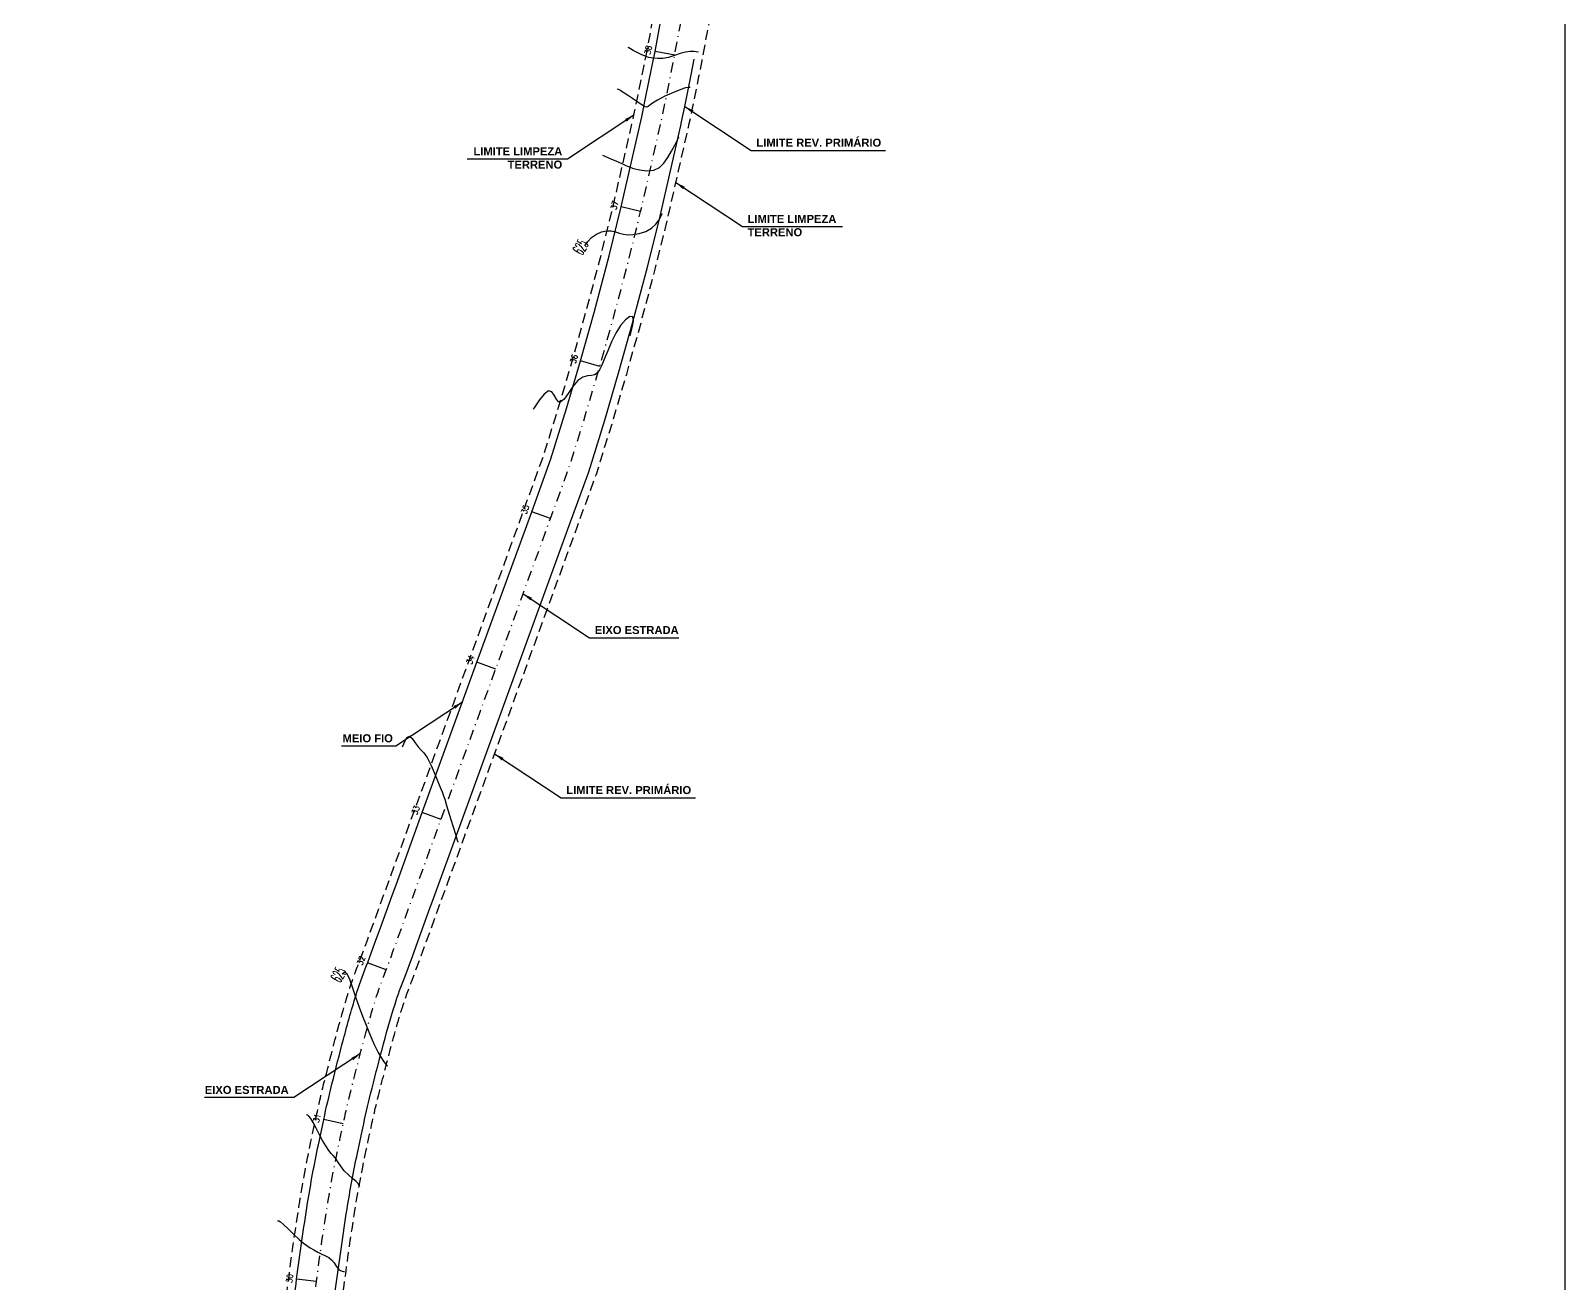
# Model space of a CAD drawing. Header units: millimetres. Extents: x 276147 to 291056, y 9594849 to 9609891.
# Drawn here: x 281927.4 to 282119.1, y 9595594.8 to 9595751.3 of the extents above; entities that cross this region are included whole.
import ezdxf
from ezdxf.enums import TextEntityAlignment as Align

# ---------------------------------------------------------------- set-up
doc = ezdxf.new("R2010")
doc.units = ezdxf.units.MM
doc.header["$LTSCALE"] = 10
for name, pattern in [('CONTINUO', [0]), ('DASHDOTX2', [50.8, 25.4, -12.7, 0, -12.7]), ('HIDDEN', [0.375, 0.25, -0.125])]:
    doc.linetypes.add(name, pattern=pattern)
for name, color, linetype in [('CURVAS', 7, 'CONTINUO'), ('Curvas mestras', 30, 'Continuous'), ('Curvas simples', 9, 'Continuous'), ('Curvas texto', 2, 'Continuous'), ('TG', 7, 'CONTINUO'), ('Top_malha_coord', 8, 'Continuous')]:
    doc.layers.add(name, color=color, linetype=linetype)
doc.styles.add('r80', font='romans.shx')
doc.styles.add('ROMAND', font='romand', dxfattribs={"height": 0.2})
doc.styles.add('SIMPLEX', font='simplex', dxfattribs={"height": 0.2})
doc.styles.add('T7', font='arial.ttf')
doc.dimstyles.new('cadnorma_dim1', dxfattribs={"dimscale": 0, "dimtxt": 2, "dimasz": 1.199999999999999, "dimexe": 1, "dimexo": 2.5, "dimgap": 0.6, "dimtad": 1, "dimzin": 4, "dimdsep": 46, "dimtxsty": 'r80', "dimblk": 'ARCHTICK', "dimblk1": 'ARCHTICK', "dimblk2": 'ARCHTICK', "dimcen": -1, "dimdle": 1, "dimclrd": 1, "dimclre": 1, "dimclrt": 2, "dimaunit": 1, "dimazin": 0, "dimtfac": 1, "dimtix": 1, "dimtmove": 2, "dimatfit": 0, "dimfxl": 1, "dimarcsym": 0})

# ---------------------------------------------------------------- blocks, each defined once
blk = doc.blocks.new('_ArchTick')
at = {"color": 0, "linetype": 'ByBlock', "const_width": 0.15}
blk.add_lwpolyline([(-0.5, -0.5), (0.5, 0.5)], dxfattribs=at)

msp = doc.modelspace()

# ---------------------------------------------------------------- linework, layer by layer
at = {"color": 8, "linetype": 'HIDDEN', "ltscale": 0.5, "extrusion": (-0.07100871312607167, -0.002425046121377699, 0.9974727474028996), "flags": 128}
for points, elevation in [([(-9580321.039475452, 607785.0366046139), (-9580331.999970987, 607784.514610997), (-9580340.357908312, 607784.116564107), (-9580344.366013126, 607784.009914072), (-9580346.677813219, 607783.9825533279), (-9580351.304798456, 607784.0058711777), (-9580356.445815213, 607784.1536305237), (-9580360.298295913, 607784.3483864868, -0.0130408706893784), (-9580367.119955074, 607784.8718858662, 0.0002795205879488), (-9580370.766296044, 607785.2455200962, -0.0080552161899475), (-9580373.484480156, 607785.5668337597, 0.0025508217503307), (-9580375.264859017, 607785.7971902388, -0.0102699584749635), (-9580379.778156918, 607786.452136917, -0.0067323003345769), (-9580389.067169255, 607788.1243469772, -0.0133235393161992), (-9580395.973772552, 607789.6559117913, 0.0008242916978354), (-9580399.095960498, 607790.4306251035, -0.0100010863908776), (-9580403.28756999, 607791.5527431892, -0.0022133541783135), (-9580408.773311611, 607793.1658928258, -0.0118395213672042), (-9580414.339705529, 607794.9741905838, -0.0236515865359966), (-9580417.591200214, 607796.2920608538), (-9580420.158508888, 607797.329437897), (-9580422.00703248, 607798.076374157), (-9580424.042652179, 607798.8989106809), (-9580426.125876509, 607799.74068289), (-9580427.309746578, 607800.2190514077), (-9580436.21129939, 607803.8159174126), (-9580454.754683401, 607811.3087739438), (-9580473.298065392, 607818.8016345487), (-9580479.94523278, 607821.4875669172), (-9580486.329652878, 607823.715911838), (-9580492.316837812, 607825.7109256744), (-9580498.363173828, 607827.6335469439), (-9580505.47456357, 607829.7779768938), (-9580511.620561806, 607831.530946229), (-9580522.893530088, 607834.507771006), (-9580523.353249332, 607834.6226911709), (-9580525.254077217, 607835.092571289), (-9580529.173261892, 607836.0343050482), (-9580531.152555525, 607836.491537828), (-9580537.09554584, 607837.8274589079), (-9580544.252354134, 607839.3214673778), (-9580550.876318302, 607840.5484029229), (-9580556.590487419, 607841.6197208429), (-9580562.623841131, 607842.6170970979), (-9580567.809418073, 607843.4086695646), (-9580570.76307269, 607843.8227261321), (-9580573.762045642, 607844.2428111399), (-9580577.200921368, 607844.6885190768), (-9580579.782341378, 607845.0230933621), (-9580584.19602975, 607845.194708841), (-9580587.740239153, 607845.345714159), (-9580591.013894722, 607845.4851911179), (-9580600.12220449, 607845.8732627316), (-9580610.995764574, 607846.3365434379), (-9580616.944698235, 607846.5900053763), (-9580626.38808855, 607846.9923524149), (-9580630.977636062, 607847.1878959208), (-9580637.568697272, 607847.4687157396), (-9580644.613596221, 607847.7688721596), (-9580650.959508186, 607848.0392473959), (-9580658.235041952, 607848.3492302911), (-9580666.181336602, 607848.6877917631), (-9580670.95355757, 607848.8911183029), (-9580673.153383158, 607848.9694994199), (-9580680.63577736, 607848.0316571089), (-9580691.385652322, 607846.6642712222), (-9580695.675441235, 607846.1186085942), (-9580701.883973228, 607845.1309395928), (-9580707.031914854, 607844.2933476529), (-9580708.29175061, 607844.0784919029), (-9580709.690066675, 607843.7342024561), (-9580710.948300289, 607843.3481063828), (-9580711.856195949, 607843.0222531928), (-9580712.600061921, 607842.7247335747), (-9580713.388733832, 607842.377122279), (-9580717.405362736, 607840.5176454223), (-9580721.21595186, 607838.7535535741), (-9580724.125721531, 607837.4064912739), (-9580726.576784048, 607836.1788234527), (-9580728.457709195, 607835.1049360685), (-9580730.470945714, 607833.8175932644), (-9580731.49779171, 607833.101519752), (-9580732.528280003, 607832.3394000649), (-9580737.42424365, 607828.6084868062), (-9580741.639639402, 607825.3961918395), (-9580745.775108652, 607822.2448039739), (-9580746.67432269, 607821.541846134), (-9580748.522986647, 607819.9758836963), (-9580749.890258975, 607818.7026892586), (-9580751.626183942, 607816.9247502147), (-9580752.765634026, 607815.6447119386), (-9580753.536704434, 607814.720709538), (-9580755.625977363, 607812.1483104969), (-9580758.31351073, 607808.8393086838), (-9580760.487735497, 607806.1623146078), (-9580765.56458584, 607799.9114881146, -0.0265937179508877), (-9580766.67777403, 607798.6807861226, -0.0214850437270204), (-9580767.66861693, 607797.7772307913, -0.0323795589553983), (-9580769.298719259, 607796.5845644713), (-9580771.112873498, 607795.4296238248), (-9580772.708554458, 607794.4137701896), (-9580774.191609204, 607793.4696175449), (-9580776.12044591, 607792.2384367628, -0.001570387238146479), (-9580776.309677014, 607792.1184849397)], -43121.59382765113), ([(-9579795.904156571, 607885.9820141961), (-9579823.278418299, 607885.9784240891), (-9579825.338852525, 607885.6716594477), (-9579827.201339582, 607885.2462072839), (-9579830.78494662, 607884.260516926, -0.0222114807671968), (-9579834.965614771, 607883.3080546989, -0.011552239158355), (-9579837.169249667, 607882.9603810171), (-9579841.545015158, 607882.3698917899), (-9579854.9179633, 607880.5185054361), (-9579874.730568087, 607877.780658304), (-9579894.542303815, 607875.0429313579), (-9579914.354038335, 607872.3052044236), (-9579917.880390914, 607871.817908031), (-9579934.244053138, 607869.7887191832), (-9579935.696665663, 607869.6091924607), (-9579940.053063462, 607869.0149279509), (-9579945.886466276, 607868.0481917291), (-9579950.124937264, 607867.2204868059), (-9579953.602456655, 607866.4613635237), (-9579955.740413086, 607865.9590885481), (-9579955.982089005, 607865.9151046948), (-9579972.918797228, 607861.6277731418), (-9579992.31469588, 607856.7364640066), (-9580011.707545834, 607851.8459249161), (-9580031.100395832, 607846.9553858149), (-9580050.493245812, 607842.0648466763), (-9580070.467680728, 607837.0276420248), (-9580084.562329829, 607832.6729424946), (-9580087.216406781, 607831.9156204527), (-9580088.074068312, 607831.6968071696), (-9580089.143157661, 607831.4503656691), (-9580091.285331348, 607830.9858358061), (-9580092.964502959, 607830.6814587311), (-9580094.75571234, 607830.4065120689), (-9580095.710635709, 607830.2808173158), (-9580111.891494252, 607828.2742965381), (-9580112.949998721, 607828.1313481497), (-9580115.696456185, 607827.7410168822), (-9580118.394098498, 607827.3195346419), (-9580121.85554865, 607826.7229726758), (-9580124.83676587, 607826.1617962689), (-9580128.728744343, 607825.371470987), (-9580145.507160036, 607821.964353917), (-9580148.053320833, 607821.2640186825), (-9580158.461806428, 607818.3959657529), (-9580159.338243833, 607818.1657793837), (-9580161.918990541, 607817.5358343036), (-9580163.970126413, 607817.1020096589), (-9580167.224745447, 607816.4945108045), (-9580177.166998588, 607815.2821656513), (-9580178.477153305, 607815.0879004577), (-9580180.127852336, 607814.7420195938), (-9580181.741379866, 607814.2897478108), (-9580182.915360473, 607813.8853587259), (-9580184.045205247, 607813.429342372), (-9580186.009158596, 607812.3446327578), (-9580203.516378509, 607802.6752353722), (-9580221.023600502, 607793.0058411246), (-9580225.468260674, 607790.5510101632, -0.0458766552068852), (-9580239.904175028, 607784.5920417089, -0.0345197727008055), (-9580251.354374347, 607781.9016275359, -0.0269527986705339), (-9580260.488933537, 607780.9123908677), (-9580267.867540056, 607780.560984977), (-9580276.342024827, 607780.1573875138), (-9580280.385234514, 607779.9648285499), (-9580288.264731959, 607779.5895684088), (-9580295.3830153, 607779.2505600578), (-9580300.362592187, 607779.0134076339), (-9580320.339948887, 607778.0619855719), (-9580331.666973405, 607777.5225360112), (-9580340.098283764, 607777.1209947292), (-9580344.23148817, 607777.0110159711), (-9580346.654029185, 607776.9823445788), (-9580351.4230061, 607777.0063780007), (-9580356.723112212, 607777.1587097762), (-9580360.651718328, 607777.3573141369, -0.013040870690895), (-9580367.837389491, 607777.9087480777, 0.0002795205879404), (-9580371.475944653, 607778.2815845086, -0.0080552161927126), (-9580374.418100793, 607778.6293736688, 0.0025508217487715), (-9580376.127647547, 607778.8505654495, -0.0102699584738853), (-9580380.925493514, 607779.5468042861, -0.0067323003342589), (-9580390.400019683, 607781.252410588, -0.0133235393169174), (-9580397.670769904, 607782.864726328, 0.0008242916977358), (-9580400.770557, 607783.6338812839, -0.0100010863913626), (-9580405.232644506, 607784.8284078964, -0.0022133541780464), (-9580410.777842367, 607786.4590413707, -0.0118395213701856), (-9580416.659479149, 607788.3697488708, -0.0226500374882078), (-9580420.363883296, 607789.8625611869), (-9580422.781009333, 607790.8392536622), (-9580424.62953293, 607791.5861899216), (-9580426.665152628, 607792.4087264459), (-9580428.748376952, 607793.2504986536), (-9580429.93224703, 607793.728867173), (-9580438.833799537, 607797.3257330548), (-9580457.37718322, 607804.8185894545), (-9580475.92056668, 607812.311450656), (-9580482.411281185, 607814.9341648337), (-9580488.589573035, 607817.0905651139), (-9580494.483986322, 607819.054666137), (-9580500.434372978, 607820.9467773128), (-9580507.445142115, 607823.0608652547), (-9580513.474335795, 607824.7805194497), (-9580524.636018833, 607827.7279574072), (-9580525.041969953, 607827.8294366689), (-9580526.911737548, 607828.291638756), (-9580530.778807051, 607829.2208498571), (-9580531.670515181, 607829.4268416215)], -43121.59382765111)]:
    msp.add_lwpolyline(points, format="xyb", dxfattribs=dict(at, elevation=elevation))
at = {"color": 8, "linetype": 'HIDDEN', "ltscale": 0.5, "extrusion": (-0.07100871312607167, -0.002425046121377699, 0.9974727474028996), "elevation": -43121.59382765113, "flags": 128}
msp.add_lwpolyline([(-9580531.74338289, 607829.4436746499), (-9580532.70795873, 607829.6664994411), (-9580538.578460248, 607830.9861258097), (-9580545.605197763, 607832.4529815548), (-9580552.158728868, 607833.6668710111), (-9580557.806425452, 607834.7257263638), (-9580563.722875327, 607835.703777196), (-9580568.823503502, 607836.4823823296), (-9580571.73486193, 607836.8905096264), (-9580574.697464528, 607837.3054999713), (-9580578.100656131, 607837.7465829386), (-9580580.36938361, 607838.0406295761), (-9580584.481003474, 607838.200499861), (-9580588.038212268, 607838.3520590328), (-9580591.31186552, 607838.4915358936), (-9580600.420178441, 607838.8796076417), (-9580611.293737408, 607839.3428882998), (-9580617.242671875, 607839.5963502718), (-9580626.686061667, 607839.9986972888), (-9580631.275609631, 607840.1942408138), (-9580637.86667007, 607840.4750605997), (-9580644.91156934, 607840.775217034), (-9580651.257481305, 607841.0455922699), (-9580658.53301507, 607841.3555751649), (-9580666.479309723, 607841.6941366369), (-9580671.2271757, 607841.8964255023), (-9580672.840723125, 607841.9539171729), (-9580679.75885087, 607841.086799947), (-9580690.502368199, 607839.720222752), (-9580694.683682175, 607839.1883581717), (-9580700.772021681, 607838.2198096979), (-9580705.88142061, 607837.3884888188), (-9580706.864702828, 607837.2207972448), (-9580707.825075805, 607836.9843369151), (-9580708.73800458, 607836.7041995736), (-9580709.373290198, 607836.4761889637), (-9580709.887869291, 607836.2703758446), (-9580710.50649316, 607835.9977141181), (-9580714.464593554, 607834.1653327195), (-9580718.275182689, 607832.4012408729), (-9580721.087187903, 607831.0994381036), (-9580723.271550206, 607830.0053528687), (-9580724.834560359, 607829.1129745172), (-9580726.581858993, 607827.9956828831), (-9580727.413815197, 607827.4155162311), (-9580728.325504974, 607826.7412565247), (-9580733.181469694, 607823.040823993), (-9580737.396864863, 607819.828529474), (-9580741.497953307, 607816.7033411127), (-9580742.25477715, 607816.111696376), (-9580743.873002335, 607814.7409335368), (-9580744.998023493, 607813.693321701), (-9580746.504908744, 607812.1499657478), (-9580747.462765744, 607811.0739259608), (-9580748.132406905, 607810.271470006), (-9580750.1923511, 607807.7351817159), (-9580752.879884588, 607804.4261797608), (-9580755.054110182, 607801.7491846597), (-9580755.645264847, 607801.0213307746)], dxfattribs=at)
at = {"layer": 'CURVAS', "color": 2, "linetype": 'CONTINUO', "elevation": 189.0002069068142}
for points in [[(281996.209168255, 9595723.708058499), (281996.209168255, 9595723.708058499)], [(281966.0263239004, 9595632.910426525), (281966.0263239004, 9595632.910426525)]]:
    msp.add_lwpolyline(points, dxfattribs=at)
at = {"layer": 'Curvas mestras', "linetype": 'CONTINUO', "elevation": 189.0002069068142}
for points in [[(281996.634548074, 9595724.43923011), (281996.9980461396, 9595724.954456048), (281997.4809580668, 9595725.465976162), (281998.0716406329, 9595725.880034385), (281998.7162177587, 9595726.163451664), (281999.3502574189, 9595726.298190933), (281999.9241775927, 9595726.280138705), (282000.447793868, 9595726.16086298), (282000.9457698496, 9595726.005855562), (282001.4471608707, 9595725.874676196), (282001.9985768889, 9595725.80317286), (282002.6510159395, 9595725.8212649), (282003.4274163569, 9595725.955264742), (282004.2384794079, 9595726.217073046), (282004.9668458811, 9595726.614985641), (282005.5193892276, 9595727.135202894), (282005.8999151028, 9595727.675539063), (282006.13646392, 9595728.111713707), (282006.2588432328, 9595728.352849048), (282006.3039302387, 9595728.441687865), (282006.3103707026, 9595728.454379471)], [(281966.3396600689, 9595633.476458808), (281966.5899828541, 9595633.684277812), (281966.8950268432, 9595633.524916971), (281967.2388331526, 9595632.814843902), (281967.6129142494, 9595631.720005972), (281968.0106524249, 9595630.493720252), (281968.4275467613, 9595629.334124558), (281968.867581142, 9595628.21865374), (281969.3368613188, 9595627.069563838), (281969.834960071, 9595625.846454272), (281970.3353268931, 9595624.658303162), (281970.8048831682, 9595623.651430488), (281971.2133498745, 9595622.935961075), (281971.5416563301, 9595622.47722904), (281971.7735364198, 9595622.204372823), (281971.9015219299, 9595622.052523809), (281971.9533557798, 9595621.980798148), (281971.9655795702, 9595621.954302864), (281971.9688173881, 9595621.943388667), (281971.970009711, 9595621.939367391), (281971.9701802799, 9595621.938792463)]]:
    msp.add_lwpolyline(points, dxfattribs=at)
at = {"layer": 'Curvas simples', "linetype": 'CONTINUO'}
for points, elevation in [([(282010.8303950109, 9595748.608209074), (282010.270406382, 9595748.685670678), (282009.8109324294, 9595748.695199087), (282009.230582731, 9595748.61841665), (282008.5540949745, 9595748.423422035), (282007.8249969258, 9595748.172885617), (282007.0915141687, 9595747.95312343), (282006.3952127016, 9595747.832365789), (282005.7510205057, 9595747.806503138), (282005.1672063029, 9595747.853343185), (282004.644757473, 9595747.954613617), (282004.1555483955, 9595748.107724693), (282003.6641740963, 9595748.314006427), (282003.1535987206, 9595748.565705126), (282002.680266762, 9595748.818730863), (282002.318991725, 9595749.019909015), (282002.1217373967, 9595749.130764477), (282002.0490650813, 9595749.17160561), (282002.0386833841, 9595749.177440623)], 186.0002069068142), ([(282009.7825260829, 9595744.191267446), (282009.5400419108, 9595744.21343148), (282009.2210073684, 9595744.15639477), (282008.6206495453, 9595743.960696924), (282007.6915943184, 9595743.58266668), (282006.6313855691, 9595743.101024471), (282005.6987988976, 9595742.625083618), (282005.0895530916, 9595742.244914904), (282004.7471355129, 9595741.973608306), (282004.5519758231, 9595741.805012325), (282004.39007151, 9595741.738701673), (282004.169693218, 9595741.797163606), (282003.8046798486, 9595742.008615524), (282003.2445746701, 9595742.37962914), (282002.5817454973, 9595742.830184558), (282001.9442659385, 9595743.258620054), (282001.4368573342, 9595743.583428267), (282001.0708397682, 9595743.803735629), (282000.8341810551, 9595743.938822923), (282000.7103353896, 9595744.008422833), (282000.6647083474, 9595744.03406482), (282000.6581905623, 9595744.037727345)], 187.0002069068142), ([(281998.8358297559, 9595735.727550767), (281999.8853107864, 9595735.296909919), (282000.5994454186, 9595734.996338636), (282001.2598364867, 9595734.703449601), (282001.7447828961, 9595734.468441049), (282002.170208814, 9595734.27447648), (282002.7114457969, 9595734.087961346), (282003.4871352179, 9595733.898349244), (282004.3891583862, 9595733.787283298), (282005.2527051078, 9595733.859451907), (282005.9512512394, 9595734.191161549), (282006.5114090241, 9595734.745174738), (282006.998076215, 9595735.45586711), (282007.4573154006, 9595736.246760687), (282007.8598633505, 9595736.9979423), (282008.1576205705, 9595737.578644302), (282008.3190018284, 9595737.896629406), (282008.3784577457, 9595738.013781164), (282008.386951652, 9595738.030517682)], 188.0002069068142), ([(282002.2793135199, 9595713.183623044), (282002.5823366573, 9595714.349168481), (282002.6981775443, 9595715.056335498), (282002.6261962793, 9595715.539919395), (282002.2707774, 9595715.576717228), (282001.7160198864, 9595715.191042261), (282001.0909582797, 9595714.469090577), (282000.5034414119, 9595713.503453968), (281999.9765966748, 9595712.41231875), (281999.5123732552, 9595711.320271166), (281999.1103086941, 9595710.338036371), (281998.7603007959, 9595709.520902555), (281998.4498411251, 9595708.91030024), (281998.1599681032, 9595708.529189559), (281997.8459262276, 9595708.326653998), (281997.4565070682, 9595708.23330863), (281996.9560819123, 9595708.167444589), (281996.3713343904, 9595707.998062043), (281995.7445256453, 9595707.58183547), (281995.1178692885, 9595706.844384307), (281994.5333859526, 9595705.98710014), (281994.0330486315, 9595705.28031854), (281993.6447594344, 9595704.938377006), (281993.3401317295, 9595704.951628402), (281993.076712194, 9595705.254429074), (281992.8108992089, 9595705.74581919), (281992.4945212646, 9595706.183575658), (281992.0782626384, 9595706.290159762), (281991.542399143, 9595705.887821252), (281990.9855625679, 9595705.197962837), (281990.5359799961, 9595704.54177328), (281990.2874211603, 9595704.167198347), (281990.1958469498, 9595704.029197464), (281990.1827644474, 9595704.009482672)], 190.0002069068142), ([(281973.8604948662, 9595661.832985021), (281974.1686873924, 9595662.598122634), (281974.4167296224, 9595663.004247295), (281974.7220821158, 9595663.152798241), (281975.0679785559, 9595662.882031668), (281975.433590392, 9595662.358824726), (281975.7970716356, 9595661.832211029), (281976.146921168, 9595661.469106952), (281976.5130228809, 9595661.107955363), (281976.9356043254, 9595660.505080016), (281977.4333264591, 9595659.508706497), (281977.9385669002, 9595658.334650462), (281978.3621386635, 9595657.290629186), (281978.6388272013, 9595656.608752208), (281978.7993350994, 9595656.218700133), (281978.8983411434, 9595655.974543424), (281978.9904712521, 9595655.725467375), (281979.1301487641, 9595655.301096587), (281979.3717416214, 9595654.526165752), (281979.741782318, 9595653.317120086), (281980.1554477807, 9595651.957231335), (281980.5000736293, 9595650.821483396), (281980.6918687484, 9595650.189076863), (281980.7625306373, 9595649.956084497), (281980.772625523, 9595649.922800267)], 190.0002069068142), ([(281968.509878795, 9595606.910794172), (281968.442167089, 9595607.10707297), (281968.3213821425, 9595607.290181875), (281968.0615949024, 9595607.557724513), (281967.6288417467, 9595607.919564838), (281967.0984423127, 9595608.36691983), (281966.5730397546, 9595608.886346439), (281966.1339854627, 9595609.45393409), (281965.777480112, 9595610.003904328), (281965.4784337176, 9595610.46001206), (281965.2103629139, 9595610.780355645), (281964.9412073904, 9595611.060412744), (281964.6375145608, 9595611.430005362), (281964.2759363848, 9595611.984921793), (281963.8735383599, 9595612.684819007), (281963.4574916345, 9595613.455321163), (281963.0544833707, 9595614.221010817), (281962.6892661097, 9595614.902307002), (281962.3861102868, 9595615.418585945), (281962.1629357556, 9595615.715594562), (281962.0122641082, 9595615.844572114), (281961.9202663557, 9595615.883128567), (281961.8729289145, 9595615.896650622), (281961.8554888848, 9595615.901633162), (281961.8529974519, 9595615.902344955)], 188.0002069068142), ([(281958.2493303086, 9595602.639364917), (281958.4020290232, 9595602.624683267), (281958.6047046328, 9595602.509879675), (281958.9879088112, 9595602.195947982), (281959.5859793852, 9595601.629066588), (281960.2901164204, 9595600.939484093), (281960.9557343776, 9595600.303469816), (281961.4767611799, 9595599.85290877), (281961.9011700953, 9595599.542153839), (281962.3154456489, 9595599.281171843), (281962.7845783426, 9595599.000740062), (281963.2875870095, 9595598.714872027), (281963.7819981232, 9595598.458388543), (281964.2327795358, 9595598.249318898), (281964.6346715962, 9595598.038516622), (281964.9898551485, 9595597.76004485), (281965.3024769862, 9595597.375942675), (281965.5845435912, 9595596.960170621), (281965.8500244118, 9595596.614665484), (281966.1059300845, 9595596.415143747), (281966.3314334586, 9595596.332435794), (281966.4987501242, 9595596.311147492), (281966.5894999114, 9595596.304785), (281966.6229341071, 9595596.302441023), (281966.627709902, 9595596.302105365)], 187.0002069068142)]:
    msp.add_lwpolyline(points, dxfattribs=dict(at, elevation=elevation))
at = {"layer": 'TG', "color": 1, "linetype": 'DASHDOTX2', "ltscale": 0.005, "extrusion": (-0.07100871312607167, -0.002425046121377699, 0.9974727474028996), "elevation": -43121.59382765105, "flags": 128}
msp.add_lwpolyline([(-9579795.904615587, 607889.4829098696), (-9579823.537764598, 607889.4792858099), (-9579825.987231018, 607889.1146006988), (-9579828.05557843, 607888.6421233836), (-9579831.713168021, 607887.6360837285, -0.0222114807631189), (-9579835.5907939, 607886.752662216, -0.0115522391506574), (-9579837.634694876, 607886.4301902027), (-9579842.019034958, 607885.8385448859), (-9579855.397934733, 607883.9863345699), (-9579875.209670285, 607881.2486076679), (-9579895.021406008, 607878.5108807227), (-9579914.83314056, 607875.7731537838), (-9579918.335324641, 607875.2891971646), (-9579934.674774332, 607873.263010811), (-9579936.147860946, 607873.0809540228), (-9579940.575816056, 607872.476928244), (-9579946.508119615, 607871.4938017719), (-9579950.833660763, 607870.6490934518), (-9579954.375966039, 607869.87582777), (-9579956.454451468, 607869.3875244509), (-9579956.725737035, 607869.338151784), (-9579973.777690416, 607865.0216472548), (-9579993.170540173, 607860.1311084548), (-9580012.563390171, 607855.2405693552), (-9580031.956240162, 607850.3500302531), (-9580051.349090155, 607845.4594911109), (-9580071.412845131, 607840.3997614972), (-9580085.559219332, 607836.0290809198), (-9580088.12938791, 607835.2957015372), (-9580088.899888922, 607835.0991253207), (-9580089.907150526, 607834.8669360648), (-9580091.968528263, 607834.419926786), (-9580093.54224914, 607834.1346643667), (-9580095.249659687, 607833.8725806387), (-9580096.15438185, 607833.7534937747), (-9580112.341075238, 607831.746249441), (-9580113.430450188, 607831.5991320731), (-9580116.21286371, 607831.203690667), (-9580118.96149875, 607830.7742412771), (-9580122.476536375, 607830.168443802), (-9580125.508786324, 607829.5976611299), (-9580129.425256992, 607828.802362336), (-9580146.32046953, 607825.371527859), (-9580148.981542278, 607824.6395854742), (-9580159.371266311, 607821.7767026649), (-9580160.197831279, 607821.5596147261), (-9580162.69627991, 607820.9497581208), (-9580164.653450605, 607820.5358075438), (-9580167.758206151, 607819.9562818253), (-9580177.635578241, 607818.7518481798), (-9580179.093267132, 607818.5357071307), (-9580180.959993675, 607818.1445607286), (-9580182.784531262, 607817.6331428261), (-9580184.1411054, 607817.1658576158), (-9580185.551765805, 607816.596501339), (-9580187.701303449, 607815.4092918009), (-9580205.208523052, 607805.7398945809), (-9580222.715744479, 607796.070500651), (-9580227.127211547, 607793.6340025779, -0.0457628980803069), (-9580240.937801681, 607787.936829746, -0.0345197727024596), (-9580251.918096658, 607785.356827389, -0.0269187616342463), (-9580260.666672343, 607784.408788759), (-9580268.034038723, 607784.057918181), (-9580276.50852366, 607783.6543207081), (-9580280.551734237, 607783.461761703), (-9580288.431230333, 607783.0865016248), (-9580295.549514135, 607782.7474932524), (-9580300.52909102, 607782.5103408287), (-9580320.506447742, 607781.5589187647), (-9580331.83347219, 607781.0194692069), (-9580340.22809603, 607780.6196751217), (-9580344.298750648, 607780.5113607246), (-9580346.665921196, 607780.4833446584), (-9580351.363902275, 607780.5070202932), (-9580356.584463704, 607780.657065853), (-9580360.475007113, 607780.8537460178, -0.0130408706901715), (-9580367.478672283, 607781.3912126783, 0.0002795205878736), (-9580371.121120343, 607781.7644480073, -0.0080552161913721), (-9580373.951290466, 607782.0989994197, 0.0025508217495666), (-9580375.69625328, 607782.3247735493, -0.0102699584764324), (-9580380.351825207, 607783.0003663062, -0.0067323003350679), (-9580389.733594459, 607784.6892744867, -0.0133235393165959), (-9580396.822271219, 607786.2612147635, 0.0008242916980195), (-9580399.933258748, 607787.0331488979, -0.0100010863911174), (-9580404.26010724, 607788.191471247, -0.002213354178182), (-9580409.775576986, 607789.813362804, -0.0118395213705485), (-9580415.499592332, 607791.6728654319, -0.0231184017441555), (-9580418.97916303, 607793.078861835), (-9580421.469759105, 607794.085241484), (-9580423.318282695, 607794.832177744), (-9580425.353902392, 607795.6547142668), (-9580427.437126724, 607796.4964864771), (-9580428.6209968, 607796.9748549944), (-9580437.52254946, 607800.5717209389), (-9580456.06593331, 607808.0645774041), (-9580474.60931603, 607815.5574383066), (-9580481.17825698, 607818.211761581), (-9580487.459612945, 607820.4041341795), (-9580493.400412062, 607822.3836916109), (-9580499.398773393, 607824.2910578325), (-9580506.459852835, 607826.4203167786), (-9580512.547448795, 607828.1566285437), (-9580523.76477445, 607831.1187599095), (-9580524.19760964, 607831.2269596249), (-9580526.082907371, 607831.6930007259), (-9580529.976034468, 607832.6284731567), (-9580531.930257125, 607833.0799143391), (-9580537.837003032, 607834.407688063), (-9580544.928775938, 607835.8881201708), (-9580551.517523577, 607837.1085326722), (-9580557.19845643, 607838.1736193079), (-9580563.17335822, 607839.1613328508), (-9580568.316460785, 607839.946421651), (-9580571.248967301, 607840.357513583), (-9580574.229755076, 607840.7750512598), (-9580577.650788741, 607841.2184467119), (-9580580.075862488, 607841.5327571728), (-9580584.338516597, 607841.6985000536), (-9580587.8892257, 607841.8497823012), (-9580591.162880115, 607841.9892592105), (-9580600.271191457, 607842.3773308921), (-9580611.144750984, 607842.840611573), (-9580617.09368505, 607843.0940735288), (-9580626.537075102, 607843.4964205559), (-9580631.126622839, 607843.6919640721), (-9580637.71768367, 607843.9727838747), (-9580644.76258277, 607844.2729403018), (-9580651.108494744, 607844.5433155369), (-9580658.384028498, 607844.8532984318), (-9580666.33032316, 607845.1918599042), (-9580671.090366622, 607845.394667607), (-9580672.997053135, 607845.4626039998), (-9580680.197314113, 607844.5601242326), (-9580690.944010252, 607843.1931426909), (-9580695.1795617, 607842.6543790869), (-9580701.327997454, 607841.6762703498), (-9580706.456667732, 607840.84181394), (-9580707.578226712, 607840.6505402792), (-9580708.757571235, 607840.360165391), (-9580709.843152428, 607840.0270486829), (-9580710.61474307, 607839.750116783), (-9580711.243965602, 607839.4984504138), (-9580711.947613493, 607839.1883139032), (-9580715.934978139, 607837.3423847749), (-9580719.745567268, 607835.5782929278), (-9580722.606454715, 607834.2538603938), (-9580724.92416712, 607833.0929838648), (-9580726.646134773, 607832.1098509971), (-9580728.526402345, 607830.9075337787), (-9580729.455803445, 607830.2594136945), (-9580730.426892484, 607829.5412239997), (-9580735.30285666, 607825.825551104), (-9580739.518252127, 607822.6132563619), (-9580743.636530979, 607819.4749682479), (-9580744.46454992, 607818.8276669593), (-9580746.197994484, 607817.3593043197), (-9580747.444141224, 607816.1989011837), (-9580749.065546336, 607814.538253686), (-9580750.114199884, 607813.3602146549), (-9580750.834555665, 607812.4969854759), (-9580752.90916423, 607809.9426418112), (-9580755.596697653, 607806.6336399257), (-9580757.770922836, 607803.9566453393), (-9580762.847772894, 607797.7058191862, -0.0265937179567599), (-9580764.210536186, 607796.1991956887, -0.0214850437402767), (-9580765.423531903, 607795.0930579172, -0.0323795589516851), (-9580767.41909886, 607793.6329989692), (-9580769.233254619, 607792.4780573588), (-9580770.828936748, 607791.4622029781), (-9580772.31023313, 607790.5191697552), (-9580774.237312676, 607789.2891105722, -0.0381538724976946), (-9580779.498679342, 607786.47033232, -0.0363392065901476), (-9580785.119786385, 607784.4634535658), (-9580790.678736834, 607782.9344350729), (-9580794.374099584, 607781.9203466147, 0.0308305948856993), (-9580806.689272817, 607777.7093803771, -0.0030206374415701), (-9580809.604156429, 607776.5279652565, 0.0037402297665099), (-9580825.892189534, 607769.8990460597, -0.0094048575699974), (-9580828.139074469, 607769.0141422461, -0.000179794895772), (-9580835.546932807, 607766.2594773638, -0.02061535303344132), (-9580845.23365806, 607763.1091916146, -0.02061535303344132)], format="xyb", dxfattribs=at)
at = {"layer": 'TG', "color": 4, "linetype": 'CONTINUO', "extrusion": (-0.07100871312607167, -0.002425046121377699, 0.9974727474028996), "elevation": -43121.59382765112}
msp.add_lwpolyline([(-9580531.51830245, 607830.4180148345), (-9580532.485758267, 607830.6415049239), (-9580538.366615325, 607831.963459109), (-9580545.411934387, 607833.4341938149), (-9580551.975527352, 607834.6499469981), (-9580557.63272002, 607835.7105827181), (-9580563.565870438, 607836.6913943246), (-9580568.678634154, 607837.471851935), (-9580571.596034892, 607837.88082627), (-9580574.563833252, 607838.2965444239), (-9580577.972122587, 607838.7382881009), (-9580580.28552043, 607839.0381244019), (-9580584.440292936, 607839.1996725713), (-9580587.995644676, 607839.3511526218), (-9580591.26929826, 607839.4906294969), (-9580600.377610728, 607839.8787012261), (-9580611.251169853, 607840.3419818907), (-9580617.200104212, 607840.595443858), (-9580626.643494073, 607840.9977908776), (-9580631.233041976, 607841.1933344012), (-9580637.824102525, 607841.4741541917), (-9580644.869001748, 607841.7743106227), (-9580651.214913711, 607842.0446858588), (-9580658.490447477, 607842.354668754), (-9580666.43674213, 607842.6932302262), (-9580671.188087387, 607842.8956673297), (-9580672.885388838, 607842.9561432081), (-9580679.884126078, 607842.0789223978), (-9580690.628551643, 607840.7122296758), (-9580694.825362034, 607840.178393946), (-9580700.930871895, 607839.2071139677), (-9580706.045776926, 607838.3748972228), (-9580707.068566792, 607838.2004679099), (-9580708.091503069, 607837.9486034211), (-9580709.053761102, 607837.6533291176), (-9580709.727991015, 607837.4113409969), (-9580710.27532538, 607837.192426948), (-9580710.918241825, 607836.90905814), (-9580714.884703431, 607835.0728059628), (-9580718.69529257, 607833.3087141147), (-9580721.521264132, 607832.0004456987), (-9580723.743726468, 607830.887277238), (-9580725.352153048, 607829.9689690244), (-9580727.137442809, 607828.827384365), (-9580727.997240411, 607828.2278024469), (-9580728.925901398, 607827.5409913147), (-9580733.787580254, 607823.8362043948), (-9580738.002975507, 607820.6239098117), (-9580742.108975492, 607817.4949786636), (-9580742.886140797, 607816.887432056), (-9580744.537285803, 607815.4887835599), (-9580745.696914267, 607814.408945637), (-9580747.236519482, 607812.832077814), (-9580748.220318351, 607811.7268953869), (-9580748.904449407, 607810.9070756531), (-9580750.96858342, 607808.3656286839), (-9580753.65611689, 607805.0566267499), (-9580755.830342365, 607802.3796317936), (-9580756.42149711, 607801.6517778129)], dxfattribs=at)
at = {"layer": 'TG', "color": 4, "linetype": 'CONTINUO', "extrusion": (-0.07100871312607167, -0.002425046121377699, 0.9974727474028996), "elevation": -43121.59382765117}
msp.add_lwpolyline([(-9579795.904287722, 607886.9820141881), (-9579823.352517242, 607886.9784143796), (-9579825.524103533, 607886.6551010333), (-9579827.445407828, 607886.216213112), (-9579831.05015274, 607885.2247086681, -0.0222114807606863), (-9579835.144237377, 607884.291972359, -0.0115522391439562), (-9579837.302234016, 607883.9514991546), (-9579841.680449393, 607883.360679616), (-9579855.055097993, 607881.5090578436), (-9579874.867454428, 607878.7712450639), (-9579894.679190157, 607876.0335181176), (-9579914.490924684, 607873.2957911829), (-9579918.010371983, 607872.809449011), (-9579934.367116338, 607870.7811180179), (-9579935.825578602, 607870.600868421), (-9579940.202421341, 607870.0038149758), (-9579946.064081514, 607869.0323958246), (-9579950.327429691, 607868.1998327896), (-9579953.82345934, 607867.4366688221), (-9579955.944424054, 607866.9383857471), (-9579956.19455987, 607866.8928622329), (-9579973.16419528, 607862.5971955438), (-9579992.559222825, 607857.7061065047), (-9580011.952072794, 607852.8155674109), (-9580031.344922785, 607847.9250283099), (-9580050.737772765, 607843.034489169), (-9580070.737727702, 607837.9908488161), (-9580084.847155409, 607833.6315832718), (-9580087.477258539, 607832.8811019899), (-9580088.31001706, 607832.6686421538), (-9580089.361441337, 607832.4262727228), (-9580091.480530465, 607831.9667487408), (-9580093.129573299, 607831.667832997), (-9580094.896840153, 607831.3965614586), (-9580095.83742032, 607831.2727546745), (-9580112.019945959, 607829.2660271658), (-9580113.087270569, 607829.1218876408), (-9580115.844001193, 607828.7300963331), (-9580118.55621286, 607828.3063377661), (-9580122.032973712, 607827.7071370828), (-9580125.028771715, 607827.143216028), (-9580128.927747957, 607826.3514697428), (-9580145.739534188, 607822.937576271), (-9580148.318526963, 607822.2282104208), (-9580158.721652107, 607819.3616346697), (-9580159.583840247, 607819.1351907088), (-9580162.141073221, 607818.510985193), (-9580164.165361896, 607818.082838853), (-9580167.377162792, 607817.483332323), (-9580177.300878488, 607816.2732476011), (-9580178.653185831, 607816.072732163), (-9580180.365607008, 607815.7139182886), (-9580182.039423127, 607815.2447476137), (-9580183.265573312, 607814.822388208), (-9580184.475651123, 607814.333989018), (-9580186.492628552, 607813.2199937121), (-9580203.99984838, 607803.5505963732), (-9580221.507070206, 607793.881202217), (-9580225.942317303, 607791.4315701968, -0.0458448772324943), (-9580240.199496932, 607785.547439518, -0.0345197726982428), (-9580251.51543787, 607782.8885715783, -0.0269433368706836), (-9580260.53970743, 607781.9111061891), (-9580267.915111104, 607781.5598528339), (-9580276.389595918, 607781.1562553678), (-9580280.43280586, 607780.9636963918), (-9580288.312302923, 607780.5884362689), (-9580295.4305864, 607780.2494279121), (-9580300.410163281, 607780.0122754888), (-9580320.387519991, 607779.0608534259), (-9580331.714544488, 607778.521403866), (-9580340.135372987, 607778.120361784), (-9580344.250706028, 607778.0108585557), (-9580346.6574269, 607777.9823744012), (-9580351.406119298, 607778.0063055967), (-9580356.683498353, 607778.157984168), (-9580360.60122941, 607778.3560387585, -0.0130408706906882), (-9580367.73489886, 607778.9034820483, 0.0002795205879618), (-9580371.374566281, 607779.2764324514, -0.0080552161908851), (-9580374.284726417, 607779.6204393958, 0.0025508217490012), (-9580376.00439204, 607779.8429404198, -0.0102699584762949), (-9580380.761588287, 607780.5332803762, -0.0067323003355983), (-9580390.209612478, 607782.2341157857, -0.0133235393154047), (-9580397.428341713, 607783.8348956812, 0.0008242916980200001), (-9580400.531328933, 607784.6048446869, -0.0100010863930068), (-9580404.954776717, 607785.789027224, -0.0022133541777878), (-9580410.49148083, 607787.4171630067, -0.0118395213698001), (-9580416.328082917, 607789.3132405449, -0.0227780149749581), (-9580419.96855623, 607790.7813724839), (-9580422.406366413, 607791.7664228389), (-9580424.254890002, 607792.513359099), (-9580426.2905097, 607793.3358956218), (-9580428.373734025, 607794.1776678298), (-9580429.557604114, 607794.6560363489), (-9580438.45915666, 607798.2529022486), (-9580457.00254039, 607805.7457586677), (-9580475.545923643, 607813.2386197831), (-9580482.058988553, 607815.870365133), (-9580488.266727297, 607818.0370432172), (-9580494.174393674, 607820.005560357), (-9580500.13848738, 607821.9020301179), (-9580507.163630892, 607824.0204526319), (-9580513.209510937, 607825.7448661317), (-9580524.38709187, 607828.696502207), (-9580524.800724147, 607828.7999015978), (-9580526.674928928, 607829.2632005468), (-9580530.549443457, 607830.1942005978), (-9580532.485758267, 607830.6415049239), (-9580532.49296805, 607830.6431256073)], format="xyb", dxfattribs=at)
at = {"layer": 'TG', "color": 3, "linetype": 'CONTINUO', "extrusion": (-0.07100871312607167, -0.002425046121377699, 0.9974727474028996)}
for points, elevation in [([(-9580531.929263882, 607833.0833182419), (-9580532.491964925, 607830.6474679778)], -43121.59382765102), ([(-9580512.547448799, 607828.1557328387), (-9580513.21644635, 607825.7469073958)], -43121.59382765102), ([(-9580493.400412062, 607822.382795906), (-9580494.174417181, 607820.0056311651)], -43121.59382765115), ([(-9580474.609316032, 607815.5565426019), (-9580475.545923345, 607813.2386190018)], -43121.59382765101), ([(-9580456.065932222, 607808.0636843909), (-9580457.00253953, 607805.7457607897)], -43121.59382765114), ([(-9580437.522549463, 607800.570825235), (-9580438.459156716, 607798.2529026318)], -43121.59382765101), ([(-9580418.979165649, 607793.0779670221), (-9580419.915772907, 607790.7600444199)], -43121.59382765114), ([(-9580399.93325875, 607787.0322532138), (-9580400.553886926, 607784.6105139619)], -43121.59382765114), ([(-9580380.351825163, 607782.9994709372), (-9580380.738626016, 607780.5295744739)], -43121.59382765115)]:
    msp.add_lwpolyline(points, dxfattribs=dict(at, elevation=elevation))
at = {"layer": 'TG', "color": 8, "linetype": 'CONTINUO', "extrusion": (-0.0710087131260717, -0.0024250461213777, 0.9974727474028996), "elevation": -43121.59382765114}
msp.add_lwpolyline([(-9580353.663545342, 607783.0698191627), (-9580356.486422304, 607783.1509522289), (-9580360.349778073, 607783.3462579644, -0.0130408706896045), (-9580367.223438945, 607783.8737479947, 0.0002795205879274), (-9580370.868667655, 607784.2472682531, -0.0080552161919135), (-9580373.61884777, 607784.5723641299, 0.0025508217501102), (-9580375.38910776, 607784.8014113671, -0.0102699584724249), (-9580379.943055386, 607785.4622569247, -0.0067323003345322), (-9580389.258569697, 607787.139237876, -0.0133235393177738), (-9580396.217193982, 607788.682338537, 0.0008242916980191), (-9580399.336181814, 607789.4562577992, -0.0100010863891627), (-9580403.566431018, 607790.5887199588, -0.0022133541785789), (-9580409.060666388, 607792.2043672886, -0.0118395213712414), (-9580414.672094993, 607794.0272950088, -0.0234917720602023), (-9580417.989110602, 607795.3704881605), (-9580420.53414505, 607796.3988648179), (-9580422.382668635, 607797.1458010789), (-9580424.418288346, 607797.9683376031), (-9580426.50151267, 607798.810109811), (-9580427.685382746, 607799.2884783297), (-9580436.586935503, 607802.8853443173), (-9580455.130319478, 607810.3782008287), (-9580473.673701674, 607817.871061519), (-9580480.29851866, 607820.5479627168), (-9580486.653491847, 607822.7660298315), (-9580492.62742369, 607824.7566275528), (-9580498.660052655, 607826.6748902377), (-9580505.757068034, 607828.8149856151), (-9580511.886379912, 607830.563195644), (-9580523.14345029, 607833.535822303), (-9580523.595488377, 607833.6488223397), (-9580525.49187908, 607834.1176055962), (-9580529.403618727, 607835.0575504038), (-9580531.368549276, 607835.511465197)], format="xyb", dxfattribs=at)
at = {"layer": 'Top_malha_coord'}
msp.add_line((282119.1202998299, 9594947.77740042), (282119.12029983, 9597782.248645676), dxfattribs=at)

# ---------------------------------------------------------------- texts
at = {"layer": 'Curvas texto', "color": 2, "style": 'SIMPLEX'}
for rotation, width, p, p2 in [(59.81009862377544, 0.4412635904285781, (281996.3180500964, 9595723.149488391, 189.0002069068142), (281997.1739391639, 9595724.62064942, 189.0002069068142)), (61.03262170185607, 0.4412635894534349, (281966.0989247317, 9595632.267282091, 189.0002069068142), (281966.9232311157, 9595633.756369006, 189.0002069068142))]:
    msp.add_text('625', height=1.5, rotation=rotation, dxfattribs=dict(at, width=width)).set_placement(p, p2, align=Align.FIT)
at = {"layer": 'TG', "color": 5, "extrusion": (-0.07100871312607167, -0.002425046121377699, 0.9974727474028996), "style": 'ROMAND'}
for s, rotation, width, p, p2 in [('38', 166.9923838954203, 0.8324324353732904, (-9580532.068618322, 607830.0365036428, -43121.59382765106), (-9580533.140392495, 607830.2840922724, -43121.59382765106)), ('37', 164.4785626675771, 0.8324324326467394, (-9580512.820303945, 607825.1179626129, -43121.59382765114), (-9580513.880187383, 607825.4123214048, -43121.59382765114)), ('36', 161.9647414423611, 0.8324324323963482, (-9580493.806241876, 607819.3599164201, -43121.59382765104), (-9580494.852194667, 607819.7004788346, -43121.59382765104)), ('35', 157.9977551062374, 0.8324324332124309, (-9580475.223301835, 607812.5689812597, -43121.59382765116), (-9580476.24318793, 607812.9810884731, -43121.59382765116)), ('34', 157.9977551369631, 0.8105263178535993, (-9580456.67991831, 607805.0761228426, -43121.59382765114), (-9580457.699804407, 607805.4882300561, -43121.59382765114)), ('33', 157.9977551594515, 0.8324324344203241, (-9580438.136534778, 607797.5832644259, -43121.59382765103), (-9580439.156420875, 607797.9953716389, -43121.59382765103)), ('32', 157.9977551680806, 0.8324324328493722, (-9580419.593151255, 607790.0904060098, -43121.59382765104), (-9580420.61303735, 607790.5025132219, -43121.59382765104)), ('31', 165.6259463791379, 0.9935483852606872, (-9580400.1452302, 607783.9896278945, -43121.59382765104), (-9580401.210795447, 607784.2627042569, -43121.59382765104)), ('30', 171.0994257435139, 0.8324324284151207, (-9580380.272608954, 607779.9504993514, -43121.59382765102), (-9580381.359363096, 607780.1206916677, -43121.59382765102))]:
    msp.add_text(s, height=0.75, rotation=rotation, dxfattribs=dict(at, width=width)).set_placement(p, p2, align=Align.FIT)
at = {"layer": 'Top_malha_coord', "color": 7, "char_height": 1, "style": 'T7'}
for s, insert, attachment_point in [('{\\fArial|b1|i0|c0|p34;LIMITE REV. PRIMÁRIO}', (282018.0665403156, 9595737.80628328, 174.0667409971445), 1), ('{\\fArial|b1|i0|c0|p34;LIMITE LIMPEZA\\PTERRENO}', (281993.813842894, 9595736.734261429, 173.6125139401499), 3), ('{\\fArial|b1|i0|c0|p34;LIMITE LIMPEZA\\PTERRENO}', (282016.9645181631, 9595728.286113882, 173.9651442119976), 1), ('{\\fArial|b1|i0|c0|p34;EIXO ESTRADA}', (281997.8790081546, 9595676.928521195, 172.4816129173575), 1), ('{\\fArial|b1|i0|c0|p34;MEIO FIO}', (281972.6554276291, 9595663.411946198, 171.9095669538141), 3), ('{\\fArial|b1|i0|c0|p34;LIMITE REV. PRIMÁRIO}', (281994.3212208567, 9595656.940809518, 172.1797450005631), 1), ('{\\fArial|b1|i0|c0|p34;EIXO ESTRADA}', (281959.6359832764, 9595619.491865326, 170.8944005347682), 3)]:
    msp.add_mtext_dynamic_manual_height_columns(s, width=16.67673822349752, gutter_width=12.5, heights=[0], dxfattribs=dict(at, insert=insert, attachment_point=attachment_point))

# ---------------------------------------------------------------- leaders
at = {"linetype": 'CONTINUO'}
for points in [[(282009.1121925331, 9595741.831989381, 174.0667409971445), (282017.4248939389, 9595736.334374694, 174.0667409971445), (282034.2005195591, 9595736.334374694, 174.0667409971445)], [(282002.7681906765, 9595740.759967528, 173.6125139401499), (281994.4554892708, 9595735.26235284, 173.6125139401499), (281981.953828345, 9595735.26235284, 173.6125139401499)], [(282008.0101703806, 9595732.31181998, 173.9651442119976), (282016.3228717864, 9595726.814205294, 173.9651442119976), (282028.8245327121, 9595726.814205294, 173.9651442119976)], [(281988.9246603721, 9595680.954227295, 172.4816129173575), (281997.2373617779, 9595675.45661261, 172.4816129173575), (282008.3735058495, 9595675.45661261, 172.4816129173575)], [(281981.3506329369, 9595667.4376523, 171.9095669538141), (281973.0379315311, 9595661.940037612, 171.9095669538141), (281966.2340564989, 9595661.940037612, 171.9095669538141)], [(281985.3668730743, 9595660.96651562, 172.1797450005631), (281993.67957448, 9595655.468900932, 172.1797450005631), (282010.4552001003, 9595655.468900932, 172.1797450005631)], [(281968.5903310589, 9595623.517571427, 170.8944005347682), (281960.2776296531, 9595618.01995674, 170.8944005347682), (281949.1414855815, 9595618.01995674, 170.8944005347682)]]:
    msp.add_leader(points, dimstyle='cadnorma_dim1', override={"dimscale": 1, "dimgap": 0.6, "dimtad": 0, "dimzin": 1, "dimclrd": 256}, dxfattribs=at)

doc.saveas('drawing.dxf')
